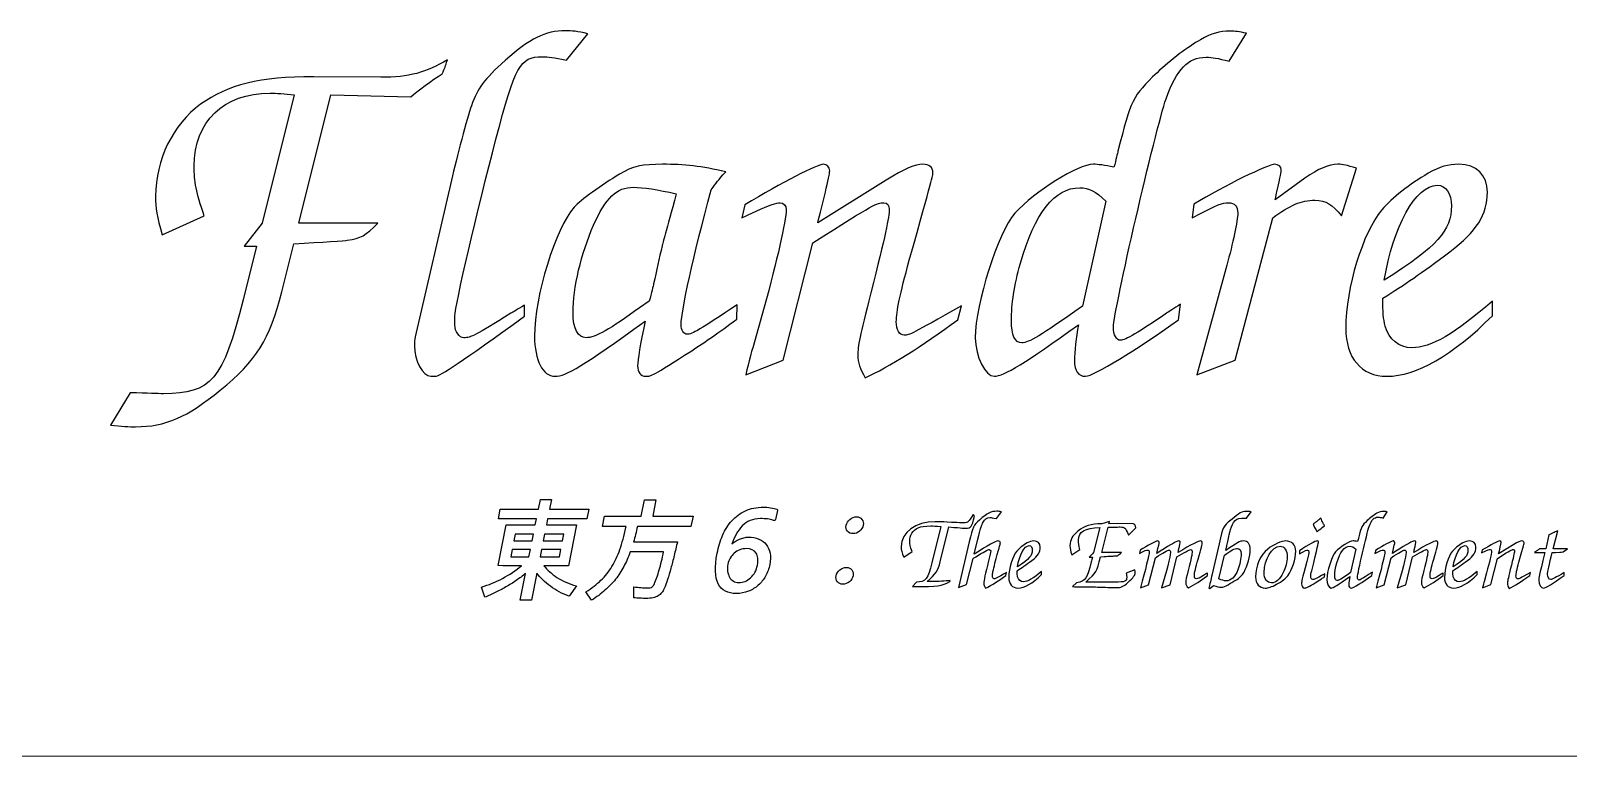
# Model space of a CAD drawing. Header units: millimetres. Extents: x -100 to 30, y 2 to 98.
# Drawn here: x -77.88 to -34.17, y 2 to 22.64 of the extents above; entities that cross this region are included whole.
import ezdxf

# ---------------------------------------------------------------- set-up
doc = ezdxf.new("R2010")
doc.units = ezdxf.units.MM
doc.layers.get('0').update_dxf_attribs({"linetype": 'CONTINUOUS', "lineweight": 0})
doc.layers.add('Layer_1', color=7, linetype='CONTINUOUS')

msp = doc.modelspace()

# ---------------------------------------------------------------- linework, layer by layer
msp.add_line((-96, 2), (26, 2))
at = {"layer": 'Layer_1', "color": 7}
for points in [[(-62.649, 21.799), (-62.037, 22.553)], [(-43.815, 21.77), (-43.317, 22.567)], [(-67.927, 21.315), (-69.833, 21.33)], [(-70.388, 20.817), (-71.298, 17.162), (-71.81, 16.508), (-71.455, 16.508), (-71.839, 14.986)], [(-70.26, 17.162), (-69.35, 20.817), (-67.074, 20.761)], [(-65.921, 18.385), (-66.945, 13.933)], [(-53.558, 18.385), (-55.506, 17.176)], [(-41.661, 18.442), (-42.5, 17.83)], [(-40.623, 17.375), (-40.196, 18.727)], [(-57.583, 17.688), (-57.668, 17.318)], [(-47.314, 17.788), (-47.983, 14.801)], [(-44.819, 17.702), (-44.861, 17.318)], [(-74.143, 16.835), (-72.948, 17.375)], [(-68.013, 17.162), (-70.26, 17.162)], [(-44.733, 12.852), (-43.638, 13.265), (-42.571, 17.318)], [(-70.744, 15.213), (-70.402, 16.579)], [(-56.488, 13.265), (-55.649, 16.607)], [(-43.88, 15.967), (-44.733, 12.852)], [(-60.299, 14.943), (-60.569, 14.758)], [(-36.33, 14.53), (-36.33, 14.943)], [(-65.821, 14.274), (-65.821, 14.402), (-65.821, 14.53)], [(-63.844, 14.516), (-63.844, 14.829)], [(-57.81, 14.431), (-57.795, 14.843)], [(-57.028, 14.772), (-57.356, 13.62)], [(-51.524, 14.417), (-51.424, 14.815)], [(-45.252, 14.417), (-45.195, 14.858)], [(-57.555, 12.852), (-56.488, 13.265)], [(-66.504, 12.809), (-66.418, 12.809), (-66.376, 12.809)], [(-75.054, 12.34), (-75.608, 11.415)], [(-63.93, 7.42), (-64.455, 7.42), (-64.59, 7.423), (-64.36, 8.58), (-63.535, 8.58), (-63.5, 8.754), (-64.584, 8.754), (-64.53, 9.029), (-63.446, 9.029), (-63.389, 9.304), (-63.073, 9.304), (-63.13, 9.029), (-62.014, 9.029), (-62.068, 8.754), (-63.184, 8.754), (-63.219, 8.58), (-62.362, 8.58), (-62.593, 7.42), (-63.288, 7.42)], [(-60.96, 8.504), (-60.954, 8.539), (-61.627, 8.539), (-61.567, 8.827), (-60.524, 8.827), (-60.432, 9.297), (-60.104, 9.297), (-60.195, 8.827), (-59.051, 8.827), (-59.111, 8.539), (-60.632, 8.539)], [(-56.651, 8.988), (-56.711, 8.735)], [(-51.05, 8.83), (-51.091, 8.877)], [(-50.421, 8.76), (-50.285, 8.953)], [(-43.456, 8.773), (-43.368, 8.773), (-43.321, 8.773), (-43.191, 8.956)], [(-39.434, 8.776), (-39.323, 8.953)], [(-64.145, 8.125), (-63.626, 8.125), (-63.588, 8.318), (-64.107, 8.318), (-64.145, 8.125)], [(-63.272, 8.318), (-63.31, 8.125), (-62.76, 8.125), (-62.722, 8.318), (-63.272, 8.318)], [(-52.004, 8.536), (-52.26, 7.505)], [(-52.023, 7.534), (-51.777, 8.523)], [(-47.487, 8.507), (-47.664, 7.796)], [(-46.555, 8.624), (-47.231, 8.612), (-47.212, 8.678), (-47.434, 8.612)], [(-47.434, 7.796), (-47.254, 8.514), (-47.156, 8.514)], [(-46.675, 8.292), (-46.466, 8.501)], [(-34.315, 7.812), (-34.195, 7.904), (-34.6, 7.904), (-34.473, 8.416)], [(-64.233, 7.673), (-63.715, 7.673), (-63.674, 7.885), (-64.192, 7.885), (-64.233, 7.673)], [(-63.399, 7.673), (-62.849, 7.673), (-62.808, 7.885), (-63.358, 7.885), (-63.399, 7.673)], [(-60.739, 8.1), (-59.494, 8.1)], [(-51.198, 8.103), (-51.502, 6.797)], [(-51.062, 7.749), (-50.955, 8.172)], [(-48.281, 7.733), (-48.053, 7.885)], [(-44.095, 8.046), (-44.275, 7.265)], [(-40.212, 7.891), (-40.36, 7.227)], [(-36.616, 7.869), (-36.635, 7.787)], [(-35.722, 8.024), (-36.155, 7.755)], [(-34.869, 7.9), (-34.944, 7.9)], [(-34.723, 8.299), (-34.812, 7.904)], [(-59.886, 7.815), (-60.834, 7.815)], [(-53.057, 7.666), (-52.82, 7.821)], [(-51.502, 6.797), (-51.277, 6.889), (-51.091, 7.625)], [(-47.788, 7.66), (-47.699, 7.66)], [(-46.868, 7.796), (-47.434, 7.796)], [(-46.343, 7.859), (-46.365, 7.771)], [(-46.106, 6.879), (-45.903, 7.648)], [(-45.771, 7.834), (-45.872, 7.771)], [(-45.733, 6.794), (-45.492, 6.879), (-45.297, 7.67)], [(-44.108, 7.05), (-43.94, 7.723)], [(-41.809, 7.847), (-41.815, 7.758)], [(-39.644, 7.859), (-39.667, 7.771)], [(-39.407, 6.879), (-39.205, 7.648)], [(-39.072, 7.834), (-39.173, 7.771)], [(-39.034, 6.794), (-38.794, 6.879), (-38.598, 7.67)], [(-36.373, 6.886), (-36.186, 7.629)], [(-35.131, 7.796), (-35.055, 7.796), (-34.91, 7.796), (-34.84, 7.796)], [(-34.537, 7.799), (-34.41, 7.802)], [(-63.494, 7.208), (-63.645, 6.443), (-63.961, 6.443)], [(-63.961, 6.443), (-63.81, 7.202)], [(-51.748, 6.974), (-51.742, 7)], [(-50.162, 7.139), (-50.139, 7.23)], [(-49.149, 7.167), (-49.149, 7.259)], [(-46.495, 7.3), (-46.735, 7.211)], [(-44.43, 7.139), (-44.43, 7.211)], [(-41.101, 7.104), (-41.088, 7.192)], [(-39.753, 7.142), (-39.741, 7.24)], [(-37.732, 7.139), (-37.732, 7.211)], [(-36.764, 7.167), (-36.764, 7.259)], [(-36.493, 7.221), (-36.566, 6.965)], [(-35.27, 7.142), (-35.248, 7.23)], [(-34.293, 7.145), (-34.287, 7.224)], [(-64.97, 6.525), (-65.065, 6.813)], [(-62.368, 6.848), (-62.574, 6.554)], [(-61.934, 6.437), (-62.095, 6.68)], [(-60.736, 6.51), (-60.736, 6.823)], [(-52.703, 6.949), (-52.814, 6.826)], [(-48.148, 6.93), (-48.268, 6.826)], [(-48.091, 6.823), (-47.807, 6.819)], [(-47.067, 6.955), (-47.889, 6.955)], [(-46.33, 6.794), (-46.106, 6.879)], [(-44.389, 6.785), (-44.357, 6.772)], [(-44.357, 6.772), (-44.256, 6.857)], [(-39.632, 6.794), (-39.407, 6.879)], [(-36.61, 6.794), (-36.373, 6.886)]]:
    msp.add_lwpolyline(points, dxfattribs=at)
for points in [[(-62.678, 22.638), (-63.246, 22.638), (-63.702, 22.411), (-64.384, 21.799)], [(-62.037, 22.553), (-62.336, 22.624), (-62.493, 22.638), (-62.678, 22.638)], [(-44.626, 22.382), (-44.982, 22.183), (-45.465, 21.813), (-45.863, 21.443)], [(-43.772, 22.624), (-44.114, 22.624), (-44.299, 22.567), (-44.626, 22.382)], [(-43.317, 22.567), (-43.531, 22.61), (-43.644, 22.624), (-43.772, 22.624)], [(-64.655, 19.552), (-64.1, 21.642), (-63.972, 21.898), (-63.346, 21.898)], [(-63.346, 21.898), (-63.161, 21.898), (-63.019, 21.884), (-62.649, 21.799)], [(-45.607, 20.704), (-45.294, 21.557), (-44.982, 21.884), (-44.469, 21.884)], [(-44.469, 21.884), (-44.285, 21.884), (-44.142, 21.856), (-43.815, 21.77)], [(-66.035, 21.813), (-66.633, 21.443), (-67.131, 21.315), (-67.927, 21.315)], [(-67.074, 20.761), (-66.889, 20.917), (-66.476, 21.23), (-66.178, 21.415)], [(-66.178, 21.415), (-66.107, 21.586), (-66.092, 21.614), (-66.035, 21.813)], [(-64.384, 21.799), (-65.01, 21.23), (-65.167, 21.017), (-65.352, 20.505)], [(-45.863, 21.443), (-46.56, 20.775), (-46.603, 20.675), (-46.973, 19.21)], [(-69.833, 21.33), (-71.369, 21.33), (-72.266, 21.102), (-73.048, 20.547)], [(-73.048, 20.547), (-73.844, 19.964), (-74.328, 18.968), (-74.328, 17.93)], [(-73.233, 18.783), (-73.233, 20.064), (-72.394, 20.86), (-71.071, 20.86)], [(-71.071, 20.86), (-70.9, 20.86), (-70.658, 20.846), (-70.388, 20.817)], [(-47.101, 14.203), (-47.101, 14.673), (-45.906, 19.822), (-45.607, 20.704)], [(-65.352, 20.505), (-65.465, 20.163), (-65.778, 19.011), (-65.921, 18.385)], [(-65.821, 14.53), (-65.821, 14.786), (-65.181, 17.546), (-64.655, 19.552)], [(-59.915, 18.84), (-60.498, 18.84), (-60.768, 18.783), (-61.138, 18.556)], [(-58.123, 18.627), (-58.805, 18.783), (-59.303, 18.84), (-59.915, 18.84)], [(-55.35, 18.84), (-55.506, 18.84), (-56.531, 18.314), (-57.583, 17.688)], [(-55.165, 18.655), (-55.165, 18.755), (-55.25, 18.84), (-55.35, 18.84)], [(-52.519, 18.84), (-52.733, 18.84), (-53.046, 18.712), (-53.558, 18.385)], [(-52.235, 18.599), (-52.235, 18.755), (-52.334, 18.84), (-52.519, 18.84)], [(-47.67, 18.84), (-48.111, 18.84), (-49.334, 18.072), (-49.903, 17.446)], [(-47.087, 18.755), (-47.343, 18.812), (-47.556, 18.84), (-47.67, 18.84)], [(-46.973, 19.21), (-46.987, 19.153), (-47.03, 18.968), (-47.087, 18.755)], [(-42.514, 18.84), (-42.699, 18.84), (-43.951, 18.229), (-44.819, 17.702)], [(-42.329, 18.684), (-42.329, 18.769), (-42.415, 18.84), (-42.514, 18.84)], [(-40.722, 18.84), (-40.978, 18.84), (-41.277, 18.712), (-41.661, 18.442)], [(-40.196, 18.727), (-40.466, 18.812), (-40.58, 18.84), (-40.722, 18.84)], [(-37.283, 18.84), (-37.596, 18.84), (-37.824, 18.769), (-38.151, 18.584)], [(-36.472, 18.044), (-36.472, 18.542), (-36.785, 18.84), (-37.283, 18.84)], [(-72.948, 17.375), (-73.176, 18.044), (-73.233, 18.357), (-73.233, 18.783)], [(-61.138, 18.556), (-61.65, 18.257), (-62.247, 17.816), (-62.432, 17.617)], [(-58.535, 18.115), (-58.379, 18.328), (-58.35, 18.371), (-58.123, 18.627)], [(-55.506, 17.176), (-55.378, 17.646), (-55.165, 18.542), (-55.165, 18.655)], [(-52.903, 16.109), (-52.235, 18.499), (-52.235, 18.499), (-52.235, 18.599)], [(-42.457, 18.058), (-42.344, 18.527), (-42.329, 18.613), (-42.329, 18.684)], [(-38.151, 18.584), (-38.691, 18.271), (-39.175, 17.887), (-39.474, 17.546)], [(-74.328, 17.93), (-74.328, 17.589), (-74.285, 17.347), (-74.143, 16.835)], [(-61.878, 17.105), (-61.536, 17.887), (-61.223, 18.186), (-60.74, 18.186)], [(-60.74, 18.186), (-60.484, 18.186), (-60.043, 18.115), (-59.531, 18.001)], [(-59.531, 18.001), (-59.815, 16.92), (-59.915, 16.593), (-59.929, 16.522)], [(-59.388, 14.289), (-59.388, 14.658), (-59.047, 16.223), (-58.535, 18.115)], [(-49.747, 16.024), (-49.334, 17.461), (-48.779, 18.172), (-48.054, 18.172)], [(-48.054, 18.172), (-47.798, 18.172), (-47.613, 18.072), (-47.314, 17.788)], [(-42.5, 17.83), (-42.486, 17.944), (-42.457, 18.015), (-42.457, 18.058)], [(-39.402, 15.54), (-39.161, 17.062), (-38.506, 18.243), (-37.895, 18.243)], [(-37.895, 18.243), (-37.653, 18.243), (-37.496, 18.001), (-37.496, 17.66)], [(-37.539, 16.351), (-36.771, 16.934), (-36.472, 17.404), (-36.472, 18.044)], [(-62.432, 17.617), (-62.959, 17.02), (-63.556, 15.099), (-63.556, 13.947)], [(-57.668, 17.318), (-56.758, 17.731), (-56.701, 17.745), (-56.573, 17.745)], [(-56.403, 17.546), (-56.403, 17.247), (-56.673, 16.067), (-57.028, 14.772)], [(-56.573, 17.745), (-56.474, 17.745), (-56.403, 17.66), (-56.403, 17.546)], [(-55.649, 16.607), (-53.871, 17.731), (-53.828, 17.745), (-53.629, 17.745)], [(-53.472, 17.56), (-53.472, 17.347), (-53.586, 16.806), (-53.999, 15.185)], [(-53.629, 17.745), (-53.529, 17.745), (-53.472, 17.674), (-53.472, 17.56)], [(-44.861, 17.318), (-44.093, 17.717), (-44.008, 17.745), (-43.837, 17.745)], [(-43.837, 17.745), (-43.652, 17.745), (-43.567, 17.646), (-43.567, 17.446)], [(-42.571, 17.318), (-42.088, 17.674), (-41.76, 17.816), (-41.376, 17.816)], [(-41.376, 17.816), (-41.063, 17.816), (-40.879, 17.702), (-40.623, 17.375)], [(-39.474, 17.546), (-40.014, 16.892), (-40.498, 15.327), (-40.498, 14.175)], [(-37.496, 17.66), (-37.496, 16.949), (-37.88, 16.522), (-39.402, 15.54)], [(-68.88, 16.678), (-68.482, 16.735), (-68.368, 16.806), (-68.013, 17.162)], [(-62.461, 14.616), (-62.461, 15.327), (-62.233, 16.294), (-61.878, 17.105)], [(-49.903, 17.446), (-50.387, 16.892), (-51.027, 14.886), (-51.027, 13.905)], [(-43.567, 17.446), (-43.567, 17.247), (-43.709, 16.579), (-43.88, 15.967)], [(-70.402, 16.579), (-69.591, 16.621), (-68.923, 16.664), (-68.88, 16.678)], [(-59.929, 16.522), (-60.014, 16.166), (-60.085, 15.811), (-60.171, 15.441)], [(-39.445, 15.028), (-38.805, 15.427), (-38.378, 15.725), (-37.539, 16.351)], [(-53.273, 14.36), (-53.273, 14.658), (-53.174, 15.128), (-52.903, 16.109)], [(-50.003, 14.388), (-50.003, 14.858), (-49.917, 15.398), (-49.747, 16.024)], [(-60.171, 15.441), (-60.185, 15.37), (-60.228, 15.199), (-60.299, 14.943)], [(-71.839, 14.986), (-72.408, 12.71), (-72.749, 12.312), (-74.101, 12.312)], [(-72.493, 12.411), (-71.455, 13.25), (-71.085, 13.862), (-70.744, 15.213)], [(-53.999, 15.185), (-54.312, 13.919), (-54.368, 13.677), (-54.368, 13.407)], [(-39.374, 14.232), (-39.431, 14.459), (-39.445, 14.616), (-39.445, 15.028)], [(-36.33, 14.943), (-37.397, 14.018), (-38.08, 13.62), (-38.62, 13.62)], [(-66.376, 12.809), (-66.234, 12.809), (-65.636, 13.222), (-63.844, 14.516)], [(-64.228, 14.602), (-65.252, 13.961), (-65.366, 13.905), (-65.565, 13.905)], [(-63.844, 14.829), (-64.043, 14.715), (-64.171, 14.63), (-64.228, 14.602)], [(-62.091, 13.905), (-62.319, 13.905), (-62.461, 14.161), (-62.461, 14.616)], [(-60.569, 14.758), (-61.408, 14.146), (-61.835, 13.905), (-62.091, 13.905)], [(-57.795, 14.843), (-58.862, 14.132), (-59.076, 14.004), (-59.218, 14.004)], [(-59.09, 13.535), (-58.677, 13.805), (-58.35, 14.033), (-57.81, 14.431)], [(-51.424, 14.815), (-52.847, 14.004), (-52.903, 13.976), (-53.046, 13.976)], [(-47.983, 14.801), (-49.192, 13.947), (-49.505, 13.762), (-49.704, 13.762)], [(-45.593, 14.602), (-46.375, 14.061), (-46.774, 13.833), (-46.902, 13.833)], [(-45.195, 14.858), (-45.38, 14.744), (-45.522, 14.644), (-45.593, 14.602)], [(-39.331, 12.809), (-38.492, 12.809), (-37.454, 13.407), (-36.33, 14.53)], [(-65.565, 13.905), (-65.693, 13.905), (-65.821, 14.075), (-65.821, 14.274)], [(-62.973, 12.809), (-62.66, 12.809), (-62.191, 13.094), (-60.413, 14.374)], [(-60.413, 14.374), (-60.555, 13.72), (-60.626, 13.279), (-60.626, 13.108)], [(-59.218, 14.004), (-59.317, 14.004), (-59.388, 14.118), (-59.388, 14.289)], [(-54.155, 12.767), (-53.501, 13.065), (-52.519, 13.677), (-51.524, 14.417)], [(-53.046, 13.976), (-53.188, 13.976), (-53.273, 14.132), (-53.273, 14.36)], [(-50.486, 12.809), (-50.216, 12.809), (-49.59, 13.193), (-48.097, 14.274)], [(-49.704, 13.762), (-49.903, 13.762), (-50.003, 13.976), (-50.003, 14.388)], [(-48.097, 14.274), (-48.168, 13.919), (-48.21, 13.506), (-48.21, 13.25)], [(-47.897, 12.809), (-47.67, 12.809), (-46.432, 13.563), (-45.252, 14.417)], [(-46.902, 13.833), (-47.016, 13.833), (-47.101, 13.99), (-47.101, 14.203)], [(-40.498, 14.175), (-40.498, 13.336), (-40.057, 12.809), (-39.331, 12.809)], [(-38.62, 13.62), (-38.976, 13.62), (-39.274, 13.862), (-39.374, 14.232)], [(-66.945, 13.933), (-66.959, 13.848), (-66.973, 13.762), (-66.973, 13.677)], [(-66.973, 13.677), (-66.973, 13.25), (-66.731, 12.809), (-66.504, 12.809)], [(-63.556, 13.947), (-63.556, 13.265), (-63.328, 12.809), (-62.973, 12.809)], [(-57.356, 13.62), (-57.384, 13.521), (-57.455, 13.25), (-57.555, 12.852)], [(-51.027, 13.905), (-51.027, 13.364), (-50.742, 12.809), (-50.486, 12.809)], [(-60.398, 12.809), (-60.228, 12.809), (-60.228, 12.809), (-59.09, 13.535)], [(-54.368, 13.407), (-54.368, 13.208), (-54.312, 13.023), (-54.155, 12.767)], [(-48.21, 13.25), (-48.21, 12.966), (-48.097, 12.809), (-47.897, 12.809)], [(-60.626, 13.108), (-60.626, 12.923), (-60.541, 12.809), (-60.398, 12.809)], [(-74.101, 12.312), (-74.285, 12.312), (-74.527, 12.326), (-75.054, 12.34)], [(-74.897, 11.373), (-74.044, 11.373), (-73.432, 11.643), (-72.493, 12.411)], [(-75.608, 11.415), (-75.31, 11.387), (-75.054, 11.373), (-74.897, 11.373)], [(-57.947, 8.7), (-57.839, 8.818), (-57.712, 8.912), (-57.564, 8.981)], [(-57.564, 8.981), (-57.414, 9.051), (-57.242, 9.086), (-57.046, 9.086)], [(-57.137, 8.76), (-57.247, 8.76), (-57.344, 8.741), (-57.428, 8.703)], [(-56.935, 8.751), (-56.996, 8.757), (-57.064, 8.76), (-57.137, 8.76)], [(-57.046, 9.086), (-56.985, 9.086), (-56.918, 9.08), (-56.847, 9.07)], [(-56.768, 8.71), (-56.818, 8.731), (-56.874, 8.744), (-56.935, 8.751)], [(-56.847, 9.07), (-56.773, 9.059), (-56.714, 9.046), (-56.67, 9.029)], [(-56.67, 9.029), (-56.651, 9.022), (-56.644, 9.009), (-56.651, 8.988)], [(-54.591, 8.738), (-54.535, 8.786), (-54.472, 8.811), (-54.405, 8.811)], [(-54.405, 8.811), (-54.337, 8.811), (-54.286, 8.786), (-54.25, 8.738)], [(-51.091, 8.877), (-51.22, 8.656), (-51.236, 8.64), (-51.35, 8.64)], [(-51.296, 8.488), (-51.148, 8.488), (-51.126, 8.517), (-51.05, 8.83)], [(-50.414, 8.969), (-50.588, 8.969), (-50.68, 8.921), (-50.911, 8.719)], [(-50.806, 8.659), (-50.762, 8.747), (-50.696, 8.789), (-50.61, 8.789)], [(-50.61, 8.789), (-50.569, 8.789), (-50.544, 8.785), (-50.421, 8.76)], [(-50.285, 8.953), (-50.342, 8.966), (-50.367, 8.969), (-50.414, 8.969)], [(-43.333, 8.966), (-43.447, 8.966), (-43.504, 8.931), (-43.769, 8.713)], [(-43.687, 8.653), (-43.633, 8.744), (-43.577, 8.773), (-43.456, 8.773)], [(-43.191, 8.956), (-43.235, 8.962), (-43.302, 8.966), (-43.333, 8.966)], [(-41.208, 8.773), (-41.224, 8.76), (-41.243, 8.747), (-41.252, 8.738)], [(-41.189, 8.732), (-41.195, 8.744), (-41.202, 8.757), (-41.208, 8.773)], [(-39.614, 8.912), (-39.693, 8.868), (-39.801, 8.785), (-39.889, 8.703)], [(-39.832, 8.539), (-39.763, 8.729), (-39.693, 8.801), (-39.579, 8.801)], [(-39.425, 8.966), (-39.5, 8.966), (-39.542, 8.953), (-39.614, 8.912)], [(-39.579, 8.801), (-39.538, 8.801), (-39.507, 8.795), (-39.434, 8.776)], [(-39.323, 8.953), (-39.371, 8.962), (-39.396, 8.966), (-39.425, 8.966)], [(-61.131, 7.885), (-61.068, 8.066), (-61.011, 8.272), (-60.96, 8.504)], [(-60.685, 8.308), (-60.702, 8.236), (-60.72, 8.167), (-60.739, 8.1)], [(-60.632, 8.539), (-60.648, 8.459), (-60.666, 8.382), (-60.685, 8.308)], [(-58.209, 8.283), (-58.141, 8.443), (-58.054, 8.582), (-57.947, 8.7)], [(-57.823, 8.321), (-57.872, 8.232), (-57.913, 8.137), (-57.947, 8.036)], [(-57.653, 8.552), (-57.718, 8.486), (-57.775, 8.409), (-57.823, 8.321)], [(-57.428, 8.703), (-57.512, 8.667), (-57.587, 8.617), (-57.653, 8.552)], [(-56.711, 8.735), (-56.721, 8.705), (-56.74, 8.697), (-56.768, 8.71)], [(-54.661, 8.403), (-54.699, 8.451), (-54.712, 8.507), (-54.699, 8.57)], [(-54.699, 8.57), (-54.684, 8.636), (-54.648, 8.692), (-54.591, 8.738)], [(-54.503, 8.333), (-54.57, 8.333), (-54.623, 8.357), (-54.661, 8.403)], [(-54.32, 8.403), (-54.374, 8.357), (-54.435, 8.333), (-54.503, 8.333)], [(-54.215, 8.57), (-54.228, 8.507), (-54.263, 8.451), (-54.32, 8.403)], [(-54.25, 8.738), (-54.212, 8.692), (-54.201, 8.636), (-54.215, 8.57)], [(-52.172, 8.672), (-52.725, 8.672), (-53.136, 8.371), (-53.136, 7.967)], [(-52.893, 8.112), (-52.893, 8.289), (-52.81, 8.425), (-52.656, 8.498)], [(-52.656, 8.498), (-52.576, 8.536), (-52.46, 8.552), (-52.292, 8.552)], [(-52.292, 8.552), (-52.226, 8.552), (-52.162, 8.548), (-52.004, 8.536)], [(-51.549, 8.646), (-52.014, 8.668), (-52.071, 8.672), (-52.172, 8.672)], [(-51.777, 8.523), (-51.363, 8.488), (-51.36, 8.488), (-51.296, 8.488)], [(-51.35, 8.64), (-51.379, 8.64), (-51.451, 8.643), (-51.549, 8.646)], [(-50.911, 8.719), (-51.075, 8.574), (-51.1, 8.52), (-51.198, 8.103)], [(-50.955, 8.172), (-50.879, 8.482), (-50.847, 8.58), (-50.806, 8.659)], [(-48.11, 8.406), (-48.268, 8.28), (-48.338, 8.153), (-48.338, 7.989)], [(-47.434, 8.612), (-47.737, 8.608), (-47.93, 8.548), (-48.11, 8.406)], [(-48.094, 8.147), (-48.094, 8.393), (-47.917, 8.495), (-47.487, 8.507)], [(-47.156, 8.514), (-47.023, 8.52), (-46.925, 8.523), (-46.906, 8.523)], [(-46.906, 8.523), (-46.783, 8.523), (-46.76, 8.501), (-46.675, 8.292)], [(-46.466, 8.501), (-46.476, 8.57), (-46.501, 8.605), (-46.555, 8.624)], [(-43.769, 8.713), (-43.984, 8.539), (-43.984, 8.539), (-44.095, 8.046)], [(-43.874, 7.998), (-43.804, 8.34), (-43.804, 8.34), (-43.795, 8.368)], [(-43.795, 8.368), (-43.769, 8.469), (-43.722, 8.593), (-43.687, 8.653)], [(-41.388, 8.634), (-41.401, 8.624), (-41.414, 8.615), (-41.426, 8.608)], [(-41.426, 8.608), (-41.404, 8.539), (-41.376, 8.488), (-41.306, 8.387)], [(-41.322, 8.681), (-41.338, 8.668), (-41.36, 8.653), (-41.388, 8.634)], [(-41.252, 8.738), (-41.265, 8.725), (-41.29, 8.706), (-41.322, 8.681)], [(-41.306, 8.387), (-41.214, 8.469), (-41.208, 8.476), (-41.101, 8.558)], [(-41.142, 8.631), (-41.161, 8.668), (-41.164, 8.672), (-41.189, 8.732)], [(-41.101, 8.558), (-41.12, 8.596), (-41.135, 8.621), (-41.142, 8.631)], [(-40.164, 7.094), (-40.164, 7.199), (-39.899, 8.343), (-39.832, 8.539)], [(-39.889, 8.703), (-40.044, 8.555), (-40.054, 8.533), (-40.136, 8.207)], [(-34.679, 8.318), (-34.692, 8.311), (-34.707, 8.305), (-34.723, 8.299)], [(-34.606, 8.352), (-34.628, 8.34), (-34.654, 8.33), (-34.679, 8.318)], [(-34.473, 8.416), (-34.533, 8.384), (-34.559, 8.375), (-34.606, 8.352)], [(-61.355, 7.395), (-61.267, 7.54), (-61.192, 7.703), (-61.131, 7.885)], [(-59.494, 8.1), (-59.525, 7.967), (-59.557, 7.836), (-59.588, 7.708)], [(-58.364, 7.78), (-58.328, 7.957), (-58.276, 8.125), (-58.209, 8.283)], [(-57.947, 8.036), (-57.923, 8.062), (-57.893, 8.086), (-57.855, 8.109)], [(-57.532, 7.907), (-57.669, 7.907), (-57.785, 7.865), (-57.88, 7.78)], [(-57.855, 8.109), (-57.817, 8.134), (-57.777, 8.155), (-57.735, 8.172)], [(-57.735, 8.172), (-57.693, 8.191), (-57.649, 8.206), (-57.605, 8.216)], [(-57.605, 8.216), (-57.561, 8.229), (-57.519, 8.235), (-57.479, 8.235)], [(-57.261, 7.78), (-57.313, 7.865), (-57.404, 7.907), (-57.532, 7.907)], [(-57.479, 8.235), (-57.365, 8.235), (-57.265, 8.216), (-57.178, 8.179)], [(-57.178, 8.179), (-57.092, 8.143), (-57.023, 8.09), (-56.97, 8.02)], [(-56.97, 8.02), (-56.915, 7.953), (-56.879, 7.871), (-56.862, 7.774)], [(-53.136, 7.967), (-53.136, 7.866), (-53.114, 7.777), (-53.057, 7.666)], [(-52.82, 7.821), (-52.88, 7.976), (-52.893, 8.024), (-52.893, 8.112)], [(-50.383, 8.125), (-50.449, 8.125), (-50.667, 8.005), (-51.062, 7.749)], [(-51.015, 7.673), (-50.797, 7.812), (-50.664, 7.881), (-50.629, 7.881)], [(-50.629, 7.881), (-50.607, 7.881), (-50.591, 7.859), (-50.591, 7.831)], [(-50.468, 7.493), (-50.367, 7.866), (-50.316, 8.058), (-50.316, 8.071)], [(-50.316, 8.071), (-50.316, 8.103), (-50.342, 8.125), (-50.383, 8.125)], [(-49.553, 8.068), (-49.673, 7.998), (-49.781, 7.913), (-49.847, 7.837)], [(-49.831, 7.391), (-49.778, 7.73), (-49.632, 7.992), (-49.496, 7.992)], [(-49.36, 8.125), (-49.43, 8.125), (-49.481, 8.109), (-49.553, 8.068)], [(-49.496, 7.992), (-49.443, 7.992), (-49.408, 7.938), (-49.408, 7.862)], [(-49.417, 7.572), (-49.247, 7.701), (-49.18, 7.806), (-49.18, 7.948)], [(-49.18, 7.948), (-49.18, 8.058), (-49.25, 8.125), (-49.36, 8.125)], [(-48.338, 7.989), (-48.338, 7.907), (-48.325, 7.843), (-48.281, 7.733)], [(-48.053, 7.885), (-48.082, 7.986), (-48.094, 8.068), (-48.094, 8.147)], [(-45.85, 8.125), (-45.888, 8.125), (-46.137, 7.989), (-46.343, 7.859)], [(-45.872, 7.771), (-45.815, 8.002), (-45.802, 8.058), (-45.802, 8.081)], [(-45.802, 8.081), (-45.802, 8.106), (-45.821, 8.125), (-45.85, 8.125)], [(-45.243, 8.125), (-45.29, 8.125), (-45.455, 8.036), (-45.771, 7.834)], [(-45.297, 7.67), (-45.113, 7.787), (-44.943, 7.881), (-44.905, 7.881)], [(-44.626, 8.125), (-44.683, 8.125), (-44.879, 8.024), (-45.265, 7.796)], [(-45.265, 7.796), (-45.255, 7.831), (-45.252, 7.856), (-45.249, 7.869)], [(-45.249, 7.869), (-45.211, 8.027), (-45.202, 8.071), (-45.202, 8.09)], [(-45.202, 8.09), (-45.202, 8.112), (-45.217, 8.125), (-45.243, 8.125)], [(-44.905, 7.881), (-44.879, 7.881), (-44.863, 7.859), (-44.863, 7.821)], [(-44.696, 7.603), (-44.601, 7.929), (-44.576, 8.03), (-44.576, 8.077)], [(-44.576, 8.077), (-44.576, 8.109), (-44.595, 8.125), (-44.626, 8.125)], [(-43.94, 7.723), (-43.76, 7.856), (-43.649, 7.913), (-43.577, 7.913)], [(-43.4, 8.125), (-43.504, 8.125), (-43.592, 8.077), (-43.908, 7.853)], [(-43.908, 7.853), (-43.889, 7.926), (-43.88, 7.976), (-43.874, 7.998)], [(-43.577, 7.913), (-43.513, 7.913), (-43.472, 7.853), (-43.472, 7.758)], [(-43.213, 7.885), (-43.213, 8.03), (-43.286, 8.125), (-43.4, 8.125)], [(-43.39, 7.24), (-43.289, 7.42), (-43.213, 7.698), (-43.213, 7.885)], [(-42.717, 7.894), (-42.919, 7.742), (-43.062, 7.414), (-43.062, 7.101)], [(-42.818, 7.23), (-42.818, 7.597), (-42.587, 7.976), (-42.366, 7.976)], [(-42.202, 8.125), (-42.328, 8.125), (-42.531, 8.033), (-42.717, 7.894)], [(-42.366, 7.976), (-42.24, 7.976), (-42.161, 7.853), (-42.161, 7.663)], [(-41.917, 7.834), (-41.917, 8.005), (-42.034, 8.125), (-42.202, 8.125)], [(-41.309, 8.125), (-41.363, 8.125), (-41.549, 8.02), (-41.809, 7.847)], [(-41.464, 7.278), (-41.303, 7.941), (-41.271, 8.068), (-41.271, 8.093)], [(-41.271, 8.093), (-41.271, 8.112), (-41.287, 8.125), (-41.309, 8.125)], [(-40.291, 8.125), (-40.389, 8.125), (-40.66, 7.954), (-40.787, 7.815)], [(-40.752, 7.499), (-40.66, 7.818), (-40.537, 7.976), (-40.376, 7.976)], [(-40.376, 7.976), (-40.319, 7.976), (-40.278, 7.954), (-40.212, 7.891)], [(-40.161, 8.106), (-40.218, 8.118), (-40.265, 8.125), (-40.291, 8.125)], [(-40.136, 8.207), (-40.139, 8.194), (-40.148, 8.153), (-40.161, 8.106)], [(-39.151, 8.125), (-39.189, 8.125), (-39.439, 7.989), (-39.644, 7.859)], [(-39.173, 7.771), (-39.117, 8.002), (-39.104, 8.058), (-39.104, 8.081)], [(-39.104, 8.081), (-39.104, 8.106), (-39.123, 8.125), (-39.151, 8.125)], [(-38.544, 8.125), (-38.592, 8.125), (-38.756, 8.036), (-39.072, 7.834)], [(-38.598, 7.67), (-38.415, 7.787), (-38.244, 7.881), (-38.206, 7.881)], [(-37.928, 8.125), (-37.985, 8.125), (-38.181, 8.024), (-38.567, 7.796)], [(-38.567, 7.796), (-38.557, 7.831), (-38.554, 7.856), (-38.551, 7.869)], [(-38.551, 7.869), (-38.513, 8.027), (-38.503, 8.071), (-38.503, 8.09)], [(-38.503, 8.09), (-38.503, 8.112), (-38.519, 8.125), (-38.544, 8.125)], [(-38.206, 7.881), (-38.181, 7.881), (-38.165, 7.859), (-38.165, 7.821)], [(-37.998, 7.603), (-37.903, 7.929), (-37.877, 8.03), (-37.877, 8.077)], [(-37.877, 8.077), (-37.877, 8.109), (-37.896, 8.125), (-37.928, 8.125)], [(-37.169, 8.068), (-37.289, 7.998), (-37.397, 7.913), (-37.463, 7.837)], [(-37.447, 7.391), (-37.393, 7.73), (-37.248, 7.992), (-37.112, 7.992)], [(-36.976, 8.125), (-37.046, 8.125), (-37.096, 8.109), (-37.169, 8.068)], [(-37.112, 7.992), (-37.058, 7.992), (-37.024, 7.938), (-37.024, 7.862)], [(-37.033, 7.572), (-36.862, 7.701), (-36.796, 7.806), (-36.796, 7.948)], [(-36.796, 7.948), (-36.796, 8.058), (-36.866, 8.125), (-36.976, 8.125)], [(-36.635, 7.787), (-36.433, 7.878), (-36.42, 7.881), (-36.392, 7.881)], [(-36.12, 8.125), (-36.155, 8.125), (-36.382, 8.008), (-36.616, 7.869)], [(-36.392, 7.881), (-36.37, 7.881), (-36.354, 7.862), (-36.354, 7.837)], [(-36.186, 7.629), (-35.791, 7.878), (-35.782, 7.881), (-35.738, 7.881)], [(-36.155, 7.755), (-36.126, 7.859), (-36.079, 8.058), (-36.079, 8.084)], [(-36.079, 8.084), (-36.079, 8.106), (-36.098, 8.125), (-36.12, 8.125)], [(-35.738, 7.881), (-35.715, 7.881), (-35.703, 7.866), (-35.703, 7.84)], [(-35.491, 8.125), (-35.538, 8.125), (-35.608, 8.096), (-35.722, 8.024)], [(-35.576, 7.518), (-35.428, 8.049), (-35.428, 8.049), (-35.428, 8.071)], [(-35.428, 8.071), (-35.428, 8.106), (-35.45, 8.125), (-35.491, 8.125)], [(-34.992, 7.897), (-35.027, 7.875), (-35.03, 7.875), (-35.083, 7.831)], [(-34.944, 7.9), (-34.951, 7.9), (-34.967, 7.9), (-34.992, 7.897)], [(-34.812, 7.904), (-34.84, 7.9), (-34.859, 7.9), (-34.869, 7.9)], [(-60.834, 7.815), (-60.891, 7.663), (-60.953, 7.523), (-61.02, 7.395)], [(-60.012, 7.3), (-59.968, 7.456), (-59.926, 7.627), (-59.886, 7.815)], [(-59.588, 7.708), (-59.618, 7.581), (-59.649, 7.461), (-59.68, 7.347)], [(-58.335, 6.908), (-58.432, 7.095), (-58.442, 7.386), (-58.364, 7.78)], [(-58.06, 7.464), (-58.073, 7.393), (-58.075, 7.325), (-58.067, 7.262)], [(-57.88, 7.78), (-57.973, 7.698), (-58.033, 7.593), (-58.06, 7.464)], [(-57.416, 7.075), (-57.316, 7.164), (-57.251, 7.284), (-57.22, 7.436)], [(-57.22, 7.436), (-57.192, 7.581), (-57.206, 7.696), (-57.261, 7.78)], [(-56.869, 7.452), (-56.892, 7.336), (-56.932, 7.227), (-56.989, 7.126)], [(-56.862, 7.774), (-56.843, 7.679), (-56.846, 7.572), (-56.869, 7.452)], [(-52.26, 7.505), (-52.374, 7.041), (-52.434, 6.962), (-52.703, 6.949)], [(-52.399, 6.974), (-52.156, 7.18), (-52.077, 7.293), (-52.023, 7.534)], [(-51.091, 7.625), (-51.059, 7.648), (-51.021, 7.67), (-51.015, 7.673)], [(-50.648, 7.562), (-50.746, 7.183), (-50.784, 7), (-50.784, 6.914)], [(-50.591, 7.831), (-50.591, 7.793), (-50.604, 7.733), (-50.648, 7.562)], [(-50.541, 7.132), (-50.541, 7.195), (-50.522, 7.287), (-50.468, 7.493)], [(-49.847, 7.837), (-49.967, 7.692), (-50.075, 7.344), (-50.075, 7.088)], [(-49.841, 7.278), (-49.699, 7.366), (-49.604, 7.433), (-49.417, 7.572)], [(-49.408, 7.862), (-49.408, 7.704), (-49.493, 7.61), (-49.831, 7.391)], [(-47.734, 7.534), (-47.854, 7.047), (-47.889, 6.993), (-48.148, 6.93)], [(-47.889, 6.955), (-47.582, 7.237), (-47.579, 7.243), (-47.465, 7.676)], [(-47.664, 7.796), (-47.718, 7.742), (-47.734, 7.723), (-47.788, 7.66)], [(-47.699, 7.66), (-47.712, 7.613), (-47.721, 7.572), (-47.734, 7.534)], [(-47.465, 7.676), (-47.304, 7.685), (-47.285, 7.685), (-47.209, 7.692)], [(-47.209, 7.692), (-47.14, 7.695), (-47.092, 7.698), (-47.073, 7.698)], [(-47.073, 7.698), (-47.061, 7.701), (-47.026, 7.701), (-46.988, 7.704)], [(-46.988, 7.704), (-46.931, 7.745), (-46.925, 7.752), (-46.868, 7.796)], [(-46.365, 7.771), (-46.191, 7.856), (-46.166, 7.866), (-46.131, 7.866)], [(-46.084, 7.806), (-46.084, 7.755), (-46.197, 7.287), (-46.33, 6.794)], [(-46.131, 7.866), (-46.103, 7.866), (-46.084, 7.84), (-46.084, 7.806)], [(-45.903, 7.648), (-45.692, 7.79), (-45.562, 7.866), (-45.521, 7.866)], [(-45.48, 7.796), (-45.48, 7.701), (-45.6, 7.221), (-45.733, 6.794)], [(-45.521, 7.866), (-45.496, 7.866), (-45.48, 7.837), (-45.48, 7.796)], [(-44.863, 7.821), (-44.863, 7.752), (-44.892, 7.622), (-44.977, 7.284)], [(-44.8, 7.132), (-44.8, 7.202), (-44.759, 7.382), (-44.696, 7.603)], [(-43.472, 7.758), (-43.472, 7.632), (-43.51, 7.442), (-43.564, 7.306)], [(-42.161, 7.663), (-42.161, 7.531), (-42.205, 7.366), (-42.284, 7.211)], [(-42.145, 7.135), (-42.018, 7.306), (-41.917, 7.616), (-41.917, 7.834)], [(-41.815, 7.758), (-41.628, 7.859), (-41.613, 7.866), (-41.584, 7.866)], [(-41.603, 7.543), (-41.752, 6.99), (-41.752, 6.99), (-41.752, 6.911)], [(-41.546, 7.809), (-41.546, 7.768), (-41.556, 7.723), (-41.603, 7.543)], [(-41.584, 7.866), (-41.559, 7.866), (-41.546, 7.847), (-41.546, 7.809)], [(-40.787, 7.815), (-40.894, 7.692), (-41.037, 7.246), (-41.037, 7.028)], [(-40.809, 7.135), (-40.809, 7.24), (-40.79, 7.36), (-40.752, 7.499)], [(-39.667, 7.771), (-39.493, 7.856), (-39.467, 7.866), (-39.433, 7.866)], [(-39.385, 7.806), (-39.385, 7.755), (-39.499, 7.287), (-39.632, 6.794)], [(-39.433, 7.866), (-39.404, 7.866), (-39.385, 7.84), (-39.385, 7.806)], [(-39.205, 7.648), (-38.993, 7.79), (-38.864, 7.866), (-38.823, 7.866)], [(-38.781, 7.796), (-38.781, 7.701), (-38.902, 7.221), (-39.034, 6.794)], [(-38.823, 7.866), (-38.797, 7.866), (-38.781, 7.837), (-38.781, 7.796)], [(-38.165, 7.821), (-38.165, 7.752), (-38.194, 7.622), (-38.279, 7.284)], [(-38.102, 7.132), (-38.102, 7.202), (-38.061, 7.382), (-37.998, 7.603)], [(-37.463, 7.837), (-37.583, 7.692), (-37.691, 7.344), (-37.691, 7.088)], [(-37.457, 7.278), (-37.314, 7.366), (-37.22, 7.433), (-37.033, 7.572)], [(-37.024, 7.862), (-37.024, 7.704), (-37.109, 7.61), (-37.447, 7.391)], [(-36.354, 7.837), (-36.354, 7.771), (-36.414, 7.508), (-36.493, 7.221)], [(-35.703, 7.84), (-35.703, 7.793), (-35.728, 7.673), (-35.82, 7.312)], [(-35.659, 7.129), (-35.659, 7.195), (-35.636, 7.3), (-35.576, 7.518)], [(-35.083, 7.831), (-35.093, 7.825), (-35.109, 7.812), (-35.131, 7.796)], [(-34.84, 7.796), (-35.008, 7.094), (-35.008, 7.094), (-35.008, 6.996)], [(-34.764, 7.177), (-34.764, 7.221), (-34.711, 7.464), (-34.628, 7.796)], [(-34.628, 7.796), (-34.584, 7.799), (-34.552, 7.799), (-34.537, 7.799)], [(-34.41, 7.802), (-34.398, 7.802), (-34.366, 7.806), (-34.315, 7.812)], [(-65.065, 6.813), (-64.86, 6.874), (-64.66, 6.956), (-64.464, 7.06)], [(-64.464, 7.06), (-64.268, 7.165), (-64.09, 7.285), (-63.93, 7.42)], [(-64.078, 7), (-64.173, 6.934), (-64.27, 6.873), (-64.369, 6.816)], [(-63.81, 7.202), (-63.894, 7.132), (-63.984, 7.065), (-64.078, 7)], [(-63.323, 7.015), (-63.388, 7.079), (-63.445, 7.143), (-63.494, 7.208)], [(-63.105, 6.835), (-63.183, 6.892), (-63.255, 6.952), (-63.323, 7.015)], [(-63.288, 7.42), (-63.195, 7.3), (-63.072, 7.189), (-62.918, 7.088)], [(-62.918, 7.088), (-62.765, 6.989), (-62.581, 6.909), (-62.368, 6.848)], [(-62.095, 6.68), (-61.931, 6.781), (-61.788, 6.89), (-61.668, 7.006)], [(-61.668, 7.006), (-61.548, 7.122), (-61.444, 7.251), (-61.355, 7.395)], [(-61.254, 7.034), (-61.341, 6.925), (-61.441, 6.82), (-61.555, 6.721)], [(-61.02, 7.395), (-61.088, 7.266), (-61.166, 7.146), (-61.254, 7.034)], [(-60.151, 6.905), (-60.103, 7.012), (-60.056, 7.144), (-60.012, 7.3)], [(-59.775, 7.028), (-59.804, 6.931), (-59.837, 6.845), (-59.873, 6.769)], [(-59.68, 7.347), (-59.712, 7.233), (-59.743, 7.127), (-59.775, 7.028)], [(-58.067, 7.262), (-58.058, 7.199), (-58.04, 7.143), (-58.013, 7.094)], [(-58.013, 7.094), (-57.986, 7.048), (-57.95, 7.011), (-57.905, 6.984)], [(-57.751, 6.943), (-57.624, 6.943), (-57.512, 6.987), (-57.416, 7.075)], [(-56.989, 7.126), (-57.044, 7.027), (-57.113, 6.941), (-57.197, 6.867)], [(-54.949, 6.965), (-54.987, 7.013), (-54.998, 7.07), (-54.983, 7.135)], [(-54.983, 7.135), (-54.971, 7.199), (-54.936, 7.253), (-54.879, 7.3)], [(-54.879, 7.3), (-54.822, 7.348), (-54.76, 7.373), (-54.693, 7.373)], [(-54.693, 7.373), (-54.625, 7.373), (-54.574, 7.348), (-54.538, 7.3)], [(-54.5, 7.135), (-54.514, 7.07), (-54.55, 7.013), (-54.607, 6.965)], [(-54.538, 7.3), (-54.5, 7.253), (-54.487, 7.199), (-54.5, 7.135)], [(-51.742, 7), (-51.881, 6.981), (-52.083, 6.968), (-52.254, 6.968)], [(-50.737, 6.778), (-50.563, 6.867), (-50.335, 7.012), (-50.162, 7.139)], [(-50.493, 7.05), (-50.522, 7.05), (-50.541, 7.082), (-50.541, 7.132)], [(-50.139, 7.23), (-50.408, 7.072), (-50.452, 7.05), (-50.493, 7.05)], [(-50.075, 7.088), (-50.075, 6.902), (-49.977, 6.785), (-49.816, 6.785)], [(-49.825, 7.101), (-49.838, 7.151), (-49.841, 7.186), (-49.841, 7.278)], [(-49.658, 6.965), (-49.737, 6.965), (-49.803, 7.018), (-49.825, 7.101)], [(-49.816, 6.785), (-49.629, 6.785), (-49.398, 6.917), (-49.149, 7.167)], [(-49.149, 7.259), (-49.386, 7.053), (-49.537, 6.965), (-49.658, 6.965)], [(-46.723, 7.091), (-46.723, 6.971), (-46.764, 6.955), (-47.067, 6.955)], [(-46.735, 7.211), (-46.726, 7.145), (-46.723, 7.12), (-46.723, 7.091)], [(-46.681, 6.949), (-46.536, 7.079), (-46.482, 7.154), (-46.482, 7.227)], [(-46.482, 7.227), (-46.482, 7.243), (-46.485, 7.268), (-46.495, 7.3)], [(-44.977, 7.284), (-45.028, 7.088), (-45.044, 7.009), (-45.044, 6.936)], [(-44.968, 6.794), (-44.781, 6.886), (-44.623, 6.987), (-44.43, 7.139)], [(-44.743, 7.047), (-44.778, 7.047), (-44.8, 7.079), (-44.8, 7.132)], [(-44.538, 7.145), (-44.652, 7.072), (-44.705, 7.047), (-44.743, 7.047)], [(-44.43, 7.211), (-44.462, 7.195), (-44.497, 7.173), (-44.538, 7.145)], [(-44.275, 7.265), (-44.332, 7.018), (-44.338, 6.987), (-44.389, 6.785)], [(-43.899, 6.99), (-43.962, 6.99), (-44.025, 7.009), (-44.108, 7.05)], [(-43.564, 7.306), (-43.649, 7.094), (-43.76, 6.99), (-43.899, 6.99)], [(-43.839, 6.879), (-43.773, 6.924), (-43.7, 6.965), (-43.624, 7.009)], [(-43.624, 7.009), (-43.513, 7.069), (-43.444, 7.139), (-43.39, 7.24)], [(-43.062, 7.101), (-43.062, 6.908), (-42.954, 6.785), (-42.787, 6.785)], [(-42.606, 6.933), (-42.736, 6.933), (-42.818, 7.05), (-42.818, 7.23)], [(-42.284, 7.211), (-42.373, 7.031), (-42.486, 6.933), (-42.606, 6.933)], [(-42.464, 6.892), (-42.306, 6.981), (-42.202, 7.06), (-42.145, 7.135)], [(-41.493, 7.116), (-41.493, 7.148), (-41.483, 7.208), (-41.464, 7.278)], [(-41.436, 7.028), (-41.47, 7.028), (-41.493, 7.063), (-41.493, 7.116)], [(-41.088, 7.192), (-41.388, 7.031), (-41.395, 7.028), (-41.436, 7.028)], [(-41.369, 6.933), (-41.309, 6.971), (-41.249, 7.009), (-41.189, 7.05)], [(-41.189, 7.05), (-41.161, 7.066), (-41.132, 7.085), (-41.101, 7.104)], [(-41.037, 7.028), (-41.037, 6.908), (-40.973, 6.785), (-40.917, 6.785)], [(-40.917, 6.785), (-40.856, 6.785), (-40.717, 6.87), (-40.385, 7.11)], [(-40.743, 6.996), (-40.787, 6.996), (-40.809, 7.044), (-40.809, 7.135)], [(-40.36, 7.227), (-40.629, 7.037), (-40.698, 6.996), (-40.743, 6.996)], [(-40.385, 7.11), (-40.401, 7.031), (-40.411, 6.939), (-40.411, 6.883)], [(-40.341, 6.785), (-40.291, 6.785), (-40.016, 6.952), (-39.753, 7.142)], [(-40.12, 7.012), (-40.145, 7.012), (-40.164, 7.047), (-40.164, 7.094)], [(-39.829, 7.183), (-40.003, 7.063), (-40.092, 7.012), (-40.12, 7.012)], [(-39.741, 7.24), (-39.782, 7.214), (-39.813, 7.192), (-39.829, 7.183)], [(-38.279, 7.284), (-38.329, 7.088), (-38.345, 7.009), (-38.345, 6.936)], [(-38.269, 6.794), (-38.083, 6.886), (-37.925, 6.987), (-37.732, 7.139)], [(-38.045, 7.047), (-38.08, 7.047), (-38.102, 7.079), (-38.102, 7.132)], [(-37.84, 7.145), (-37.953, 7.072), (-38.007, 7.047), (-38.045, 7.047)], [(-37.732, 7.211), (-37.764, 7.195), (-37.798, 7.173), (-37.84, 7.145)], [(-37.691, 7.088), (-37.691, 6.902), (-37.593, 6.785), (-37.431, 6.785)], [(-37.441, 7.101), (-37.453, 7.151), (-37.457, 7.186), (-37.457, 7.278)], [(-37.273, 6.965), (-37.352, 6.965), (-37.419, 7.018), (-37.441, 7.101)], [(-37.431, 6.785), (-37.245, 6.785), (-37.014, 6.917), (-36.764, 7.167)], [(-36.764, 7.259), (-37.001, 7.053), (-37.153, 6.965), (-37.273, 6.965)], [(-35.82, 7.312), (-35.889, 7.031), (-35.902, 6.977), (-35.902, 6.917)], [(-35.855, 6.775), (-35.709, 6.841), (-35.491, 6.977), (-35.27, 7.142)], [(-35.608, 7.044), (-35.64, 7.044), (-35.659, 7.079), (-35.659, 7.129)], [(-35.248, 7.23), (-35.564, 7.05), (-35.576, 7.044), (-35.608, 7.044)], [(-35.008, 6.996), (-35.008, 6.895), (-34.941, 6.785), (-34.881, 6.785)], [(-34.881, 6.785), (-34.812, 6.785), (-34.597, 6.917), (-34.293, 7.145)], [(-34.673, 7.028), (-34.714, 7.028), (-34.764, 7.11), (-34.764, 7.177)], [(-34.287, 7.224), (-34.527, 7.082), (-34.628, 7.028), (-34.673, 7.028)], [(-64.673, 6.655), (-64.774, 6.604), (-64.873, 6.561), (-64.97, 6.525)], [(-64.369, 6.816), (-64.468, 6.757), (-64.569, 6.703), (-64.673, 6.655)], [(-62.855, 6.677), (-62.944, 6.726), (-63.027, 6.778), (-63.105, 6.835)], [(-62.574, 6.554), (-62.671, 6.588), (-62.765, 6.629), (-62.855, 6.677)], [(-61.555, 6.721), (-61.666, 6.622), (-61.793, 6.527), (-61.934, 6.437)], [(-60.736, 6.823), (-60.664, 6.81), (-60.597, 6.801), (-60.534, 6.797)], [(-60.534, 6.797), (-60.468, 6.791), (-60.407, 6.788), (-60.35, 6.788)], [(-60.35, 6.788), (-60.283, 6.788), (-60.238, 6.798), (-60.214, 6.819)], [(-60.214, 6.819), (-60.189, 6.84), (-60.168, 6.869), (-60.151, 6.905)], [(-60.04, 6.566), (-60.081, 6.541), (-60.129, 6.522), (-60.186, 6.51)], [(-59.942, 6.655), (-59.968, 6.619), (-60, 6.59), (-60.04, 6.566)], [(-59.873, 6.769), (-59.892, 6.727), (-59.915, 6.689), (-59.942, 6.655)], [(-57.817, 6.63), (-58.066, 6.63), (-58.238, 6.722), (-58.335, 6.908)], [(-57.905, 6.984), (-57.861, 6.956), (-57.81, 6.943), (-57.751, 6.943)], [(-57.479, 6.693), (-57.584, 6.651), (-57.697, 6.63), (-57.817, 6.63)], [(-57.197, 6.867), (-57.28, 6.793), (-57.373, 6.735), (-57.479, 6.693)], [(-54.791, 6.895), (-54.858, 6.895), (-54.911, 6.918), (-54.949, 6.965)], [(-54.607, 6.965), (-54.662, 6.918), (-54.723, 6.895), (-54.791, 6.895)], [(-52.814, 6.826), (-52.052, 6.826), (-52.004, 6.832), (-51.748, 6.974)], [(-52.254, 6.968), (-52.279, 6.968), (-52.333, 6.971), (-52.399, 6.974)], [(-50.784, 6.914), (-50.784, 6.876), (-50.772, 6.838), (-50.737, 6.778)], [(-48.268, 6.826), (-48.18, 6.823), (-48.113, 6.823), (-48.091, 6.823)], [(-47.807, 6.819), (-47.712, 6.819), (-47.627, 6.816), (-47.554, 6.813)], [(-47.554, 6.813), (-47.171, 6.8), (-47.168, 6.8), (-47.032, 6.8)], [(-47.032, 6.8), (-46.868, 6.8), (-46.824, 6.819), (-46.681, 6.949)], [(-45.044, 6.936), (-45.044, 6.87), (-45.025, 6.835), (-44.968, 6.794)], [(-44.256, 6.857), (-44.168, 6.826), (-44.101, 6.81), (-44.041, 6.81)], [(-44.041, 6.81), (-43.978, 6.81), (-43.921, 6.829), (-43.839, 6.879)], [(-42.787, 6.785), (-42.698, 6.785), (-42.61, 6.816), (-42.464, 6.892)], [(-41.752, 6.911), (-41.752, 6.835), (-41.72, 6.785), (-41.676, 6.785)], [(-41.676, 6.785), (-41.622, 6.785), (-41.537, 6.826), (-41.369, 6.933)], [(-40.411, 6.883), (-40.411, 6.819), (-40.385, 6.785), (-40.341, 6.785)], [(-38.345, 6.936), (-38.345, 6.87), (-38.326, 6.835), (-38.269, 6.794)], [(-36.566, 6.965), (-36.572, 6.943), (-36.588, 6.883), (-36.61, 6.794)], [(-35.902, 6.917), (-35.902, 6.873), (-35.889, 6.832), (-35.855, 6.775)], [(-60.559, 6.494), (-60.618, 6.496), (-60.677, 6.501), (-60.736, 6.51)], [(-60.395, 6.491), (-60.443, 6.491), (-60.498, 6.492), (-60.559, 6.494)], [(-60.186, 6.51), (-60.243, 6.497), (-60.312, 6.491), (-60.395, 6.491)]]:
    msp.add_open_spline(points, degree=3, dxfattribs=at)

doc.saveas('drawing.dxf')
